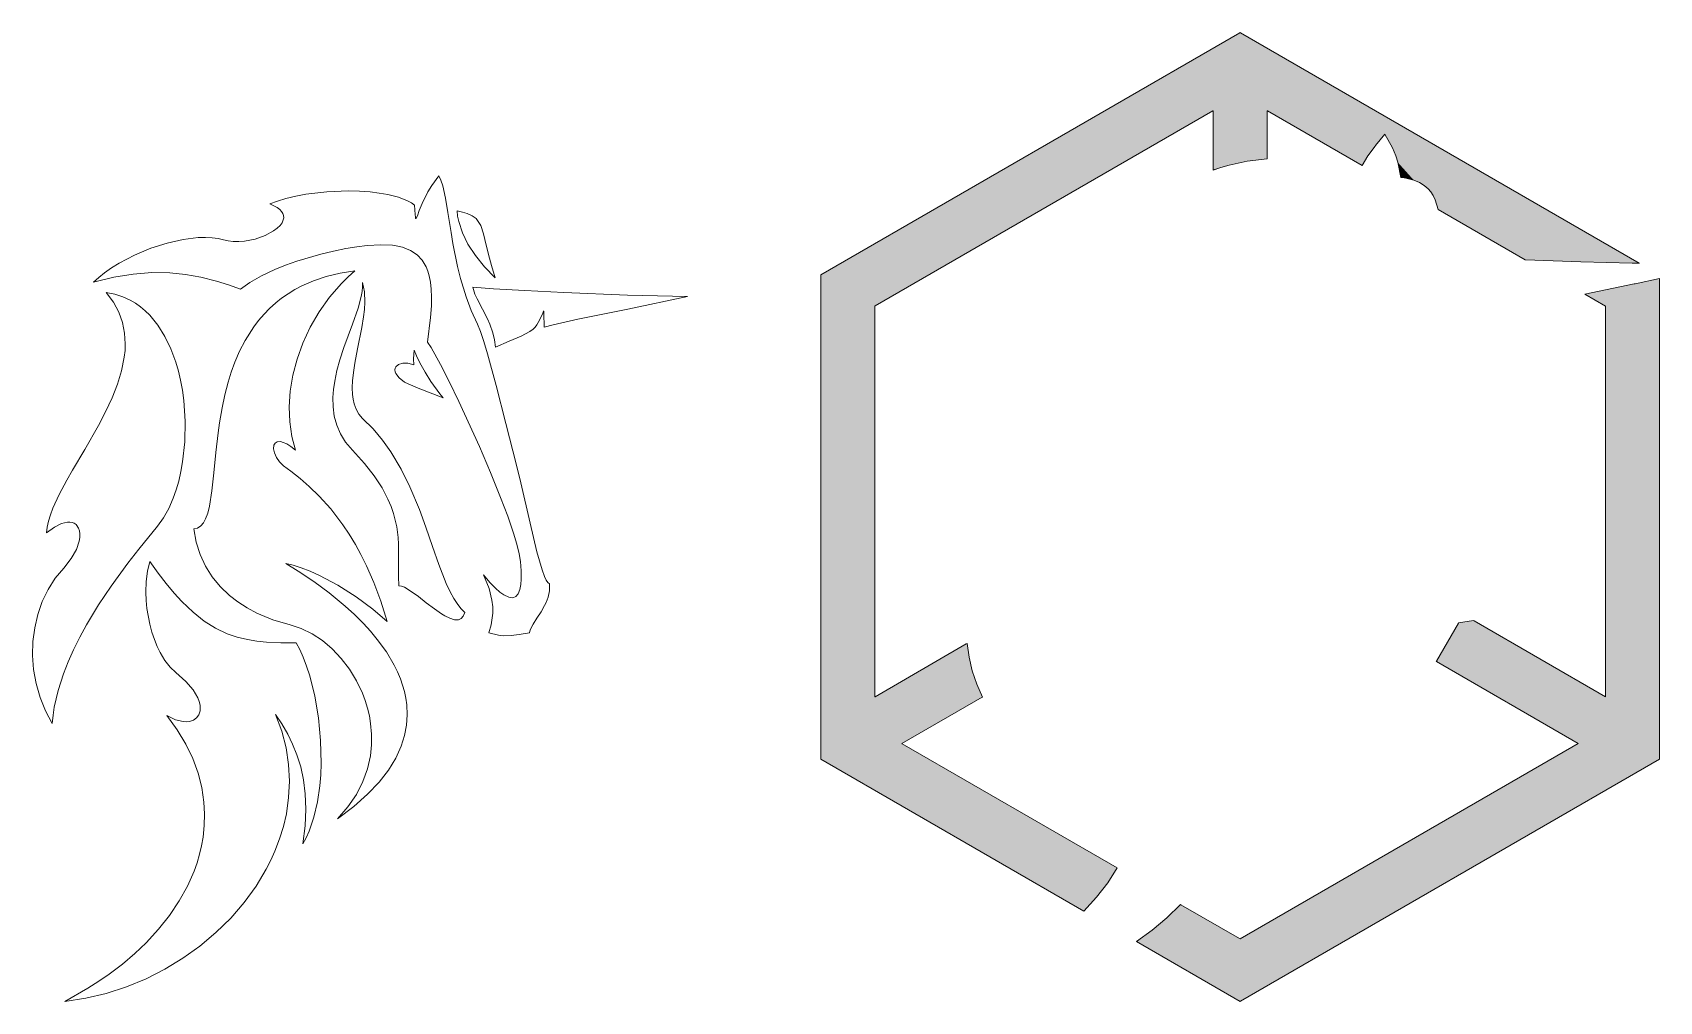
# Model space of a CAD drawing. Extents: x 1 to 137, y 0 to 81.
import ezdxf

# ---------------------------------------------------------------- set-up
doc = ezdxf.new("R2010")
doc.units = 0

msp = doc.modelspace()

# ---------------------------------------------------------------- linework, layer by layer
at = {"color": 7, "lineweight": 13, "ltscale": 0.032356}
msp.add_line((113.79425, 72.358406), (114.413422, 71.221878), dxfattribs=at)
at = {"color": 7, "lineweight": 13, "ltscale": 0.015546}
msp.add_line((134.422638, 61.589859), (135.044403, 61.581429), dxfattribs=at)
at = {"color": 7, "lineweight": 13}
for p, q in [((66.706589, 60.621765), (66.706589, 20.207321)), ((71.221642, 25.420761), (71.221642, 58.015045)), ((129.934006, 21.510529), (101.706589, 5.21344))]:
    msp.add_line(p, q, dxfattribs=at)
at = {"color": 7, "lineweight": 13, "ltscale": 0.105107}
msp.add_line((134.59462, 59.859406), (130.478241, 59.004227), dxfattribs=at)
at = {"color": 7, "lineweight": 13, "ltscale": 0.049459}
msp.add_line((130.478241, 59.004227), (132.191544, 58.015045), dxfattribs=at)
at = {"color": 7, "lineweight": 13, "ltscale": 0.031576}
msp.add_line((121.188614, 31.773331), (119.940193, 31.58165), dxfattribs=at)
at = {"color": 7, "lineweight": 13, "ltscale": 0.249625}
msp.add_line((93.059326, 4.992523), (101.706589, 0), dxfattribs=at)
at = {"color": 7, "lineweight": 13}
for points in [[(101.706589, 80.829071), (101.690712, 80.819901), (66.706589, 60.621765)], [(135.044403, 61.581429), (135.010513, 61.60099), (101.740479, 80.809509), (101.706589, 80.829071)], [(71.221642, 58.015045), (71.248734, 58.030685), (99.418716, 74.294609), (99.449059, 74.312134)], [(99.449059, 74.312134), (99.449059, 74.267921), (99.449059, 69.403107), (99.449059, 69.358902)], [(103.964012, 70.308151), (103.964012, 74.296127), (103.964012, 74.312225)], [(103.964012, 74.312225), (103.995834, 74.293854), (111.885582, 69.738708)], [(112.970245, 71.360397), (113.015945, 71.415749), (113.784676, 72.346809), (113.79425, 72.358406)], [(111.885582, 69.738708), (112.361549, 70.535942), (112.970245, 71.360397)], [(114.413422, 71.221878), (114.703346, 70.542091), (114.861404, 70.005981), (115.124313, 68.747803)], [(99.449059, 69.358902), (100.083832, 69.580879), (100.775269, 69.778923), (102.2994, 70.098473), (103.964012, 70.308151)], [(32.791679, 66.428535), (32.837662, 65.637901), (32.860306, 65.427383), (32.878113, 65.349022), (32.888298, 65.327377), (32.895668, 65.319206), (32.905617, 65.315842), (32.915337, 65.319168), (32.922249, 65.324654), (32.937218, 65.343269), (33.027138, 65.544441), (33.185684, 65.970329), (33.424408, 66.563469), (33.902229, 67.535416), (34.222931, 68.068489), (34.823036, 68.888855)], [(34.823036, 68.888855), (34.994461, 68.510216), (35.143166, 68.055756), (35.38105, 67.009834), (35.580574, 65.830307), (35.842369, 64.146332), (35.995499, 63.233421), (36.383232, 61.302406), (36.632278, 60.301216), (37.095383, 58.776962), (37.526283, 57.630135), (38.040375, 56.492645)], [(115.124313, 68.747803), (115.245316, 68.729813), (115.287766, 68.723495)], [(115.287766, 68.723495), (115.772034, 68.633156), (116.197258, 68.515961), (116.680573, 68.319519), (117.078552, 68.07914), (117.402405, 67.796982), (117.62149, 67.534599), (117.804131, 67.246536), (117.977745, 66.883873), (118.243027, 66.06823)], [(20.707405, 66.534393), (21.350479, 66.776321), (22.059563, 66.988663), (22.869408, 67.18058), (23.727249, 67.33815), (25.482811, 67.543892), (27.271294, 67.612785), (28.202034, 67.592117), (29.099564, 67.530769), (29.850647, 67.442535), (30.554466, 67.321762), (31.455193, 67.092735), (32.210625, 66.795448), (32.524765, 66.620781), (32.791679, 66.428535)], [(16.84375, 63.542397), (17.241302, 63.44928), (17.6567, 63.399391), (18.124825, 63.390686), (18.598755, 63.426056), (19.491898, 63.601707), (20.319344, 63.895218), (21.02401, 64.278076), (21.320518, 64.500923), (21.56144, 64.736015), (21.730324, 64.964813), (21.836632, 65.197754), (21.87188, 65.379578), (21.86235, 65.560417), (21.805733, 65.737144), (21.699173, 65.909935), (21.538849, 66.078033), (21.322121, 66.239143), (20.707405, 66.534393)], [(36.337074, 65.943573), (36.384369, 65.506889), (36.475357, 65.057503), (36.783768, 64.129814), (37.252907, 63.178993), (37.873383, 62.223495), (38.635803, 61.281799), (39.530769, 60.372375)], [(39.530769, 60.372375), (39.20388, 61.401077), (39.034988, 62.015686), (38.777046, 63.084572), (38.543884, 64.051163), (38.312935, 64.721397), (38.167061, 64.995979), (37.922165, 65.304573), (37.601418, 65.552528), (37.184914, 65.745399), (36.797722, 65.857246), (36.337074, 65.943573)], [(118.243027, 66.06823), (125.500549, 61.878098), (125.529831, 61.861198)], [(5.992874, 59.991974), (6.430115, 60.401009), (6.916306, 60.794952), (7.498199, 61.207031), (8.124313, 61.596542), (9.417732, 62.270264), (10.792191, 62.836487), (12.13868, 63.263763), (13.46402, 63.562447), (14.721275, 63.718086), (15.329178, 63.737701), (15.899841, 63.713211), (16.393517, 63.648735), (16.84375, 63.542397)], [(31.794945, 62.927322), (31.403358, 63.018692), (30.964867, 63.080704), (29.9646, 63.121391), (28.828957, 63.058914), (27.960724, 62.957306), (27.054367, 62.812012), (26.013611, 62.602577), (24.958084, 62.347725), (22.977188, 61.756485), (22.026794, 61.416031), (21.122704, 61.051033), (20.014656, 60.533157), (19.049873, 59.988335), (18.263168, 59.426102)], [(33.876755, 55.007629), (34.128632, 57.058975), (34.198814, 58.043617), (34.212936, 58.75251), (34.185982, 59.42939), (34.12204, 59.996964), (34.015205, 60.530624), (33.898376, 60.922066), (33.749763, 61.288185), (33.42823, 61.832161), (33.002502, 62.292664), (32.4617, 62.660706), (31.794945, 62.927322)], [(125.529831, 61.861198), (130.13385, 61.690407), (134.422638, 61.589859)], [(18.263168, 59.426102), (17.256111, 59.785728), (16.265587, 60.094154), (14.960556, 60.422821), (13.660835, 60.653473), (12.352684, 60.782127), (10.853798, 60.799988), (9.307259, 60.678032), (7.693474, 60.410583), (5.992874, 59.991974)], [(27.817001, 60.96479), (26.572769, 60.760376), (25.423668, 60.477913), (24.365685, 60.122307), (23.394783, 59.698456), (22.793907, 59.380394), (22.228752, 59.035622), (21.698128, 58.665604), (21.200851, 58.27179), (20.696342, 57.818047), (20.228348, 57.339729), (19.777557, 56.816795), (19.363052, 56.271286), (18.649551, 55.145325), (18.19355, 54.258926), (17.799232, 53.34404), (17.495529, 52.510803), (17.232475, 51.665039), (16.955704, 50.601074), (16.728424, 49.534241), (16.510109, 48.261307), (16.391769, 47.425629), (16.202904, 45.806549), (16.03421, 44.107895), (15.869324, 42.59108), (15.664093, 41.30986), (15.523682, 40.744156), (15.35289, 40.267929), (15.171143, 39.927643), (14.955879, 39.66925), (14.684586, 39.490341), (14.364563, 39.417389)], [(22.850372, 46.000244), (22.544746, 47.13356), (22.37159, 48.341141), (22.330421, 49.606888), (22.420738, 50.914749), (22.642036, 52.248657), (22.993828, 53.592514), (23.475616, 54.930267), (24.086891, 56.245842), (24.827164, 57.523148), (25.695946, 58.746124), (26.692719, 59.898697), (27.238953, 60.443558), (27.817001, 60.96479)], [(28.437248, 59.969429), (28.454193, 59.621376), (28.424644, 59.240334), (28.34832, 58.80204), (28.081985, 57.831947), (27.614174, 56.504631), (26.89846, 54.553375), (26.563187, 53.525681), (26.317574, 52.635208), (26.126465, 51.737686), (26.027893, 51.052963), (25.978409, 50.371338), (25.992256, 49.591507), (26.093353, 48.824814), (26.29335, 48.07608), (26.603859, 47.350128), (27.036507, 46.651779), (27.602921, 45.98584)], [(28.459312, 48.637375), (28.142441, 48.99733), (27.904709, 49.408478), (27.738487, 49.865829), (27.656174, 50.236191), (27.606567, 50.627625), (27.585938, 51.203232), (27.613731, 51.809937), (27.711128, 52.657501), (27.805199, 53.241074), (28.035889, 54.434845), (28.397087, 56.232567), (28.540047, 57.105598), (28.613953, 57.738091), (28.649696, 58.345207), (28.611992, 59.202553), (28.543617, 59.598518), (28.437248, 59.969429)], [(136.706589, 60.313278), (134.667114, 59.874985), (134.59462, 59.859406)], [(136.706589, 20.207321), (136.706589, 60.295082), (136.706589, 60.313278)], [(7.049774, 59.14222), (7.654121, 58.3265), (8.104622, 57.4888), (8.412628, 56.631798), (8.5895, 55.758179), (8.646591, 54.870621), (8.626495, 54.310013), (8.566818, 53.745667), (8.339806, 52.608337), (7.995476, 51.485733), (7.551735, 50.361206), (7.007973, 49.19632), (6.403, 48.040237), (5.256851, 46.036713), (4.243774, 44.318085), (3.769058, 43.487793), (3.128723, 42.286163), (2.608513, 41.145157), (2.405441, 40.600204), (2.246773, 40.073807), (2.137299, 39.567093), (2.081818, 39.081177)], [(11.339729, 39.648941), (11.835663, 40.332352), (12.27459, 41.116638), (12.655281, 41.989563), (12.897278, 42.680618), (13.106682, 43.408066), (13.289474, 44.198502), (13.435905, 45.017609), (13.615417, 46.686035), (13.648949, 48.402252), (13.532425, 50.124908), (13.415359, 50.983551), (13.258522, 51.827988), (13.07724, 52.59314), (12.860931, 53.337296), (12.452751, 54.445862), (11.956818, 55.477081), (11.371544, 56.414909), (10.695358, 57.243332), (10.314377, 57.61908), (9.909058, 57.959961), (9.497833, 58.251793), (9.063896, 58.507797), (8.435661, 58.795609), (7.76445, 59.008667), (7.049774, 59.14222)], [(37.65004, 59.591698), (39.37532, 59.454781), (42.006248, 59.297195), (45.242935, 59.135963), (50.577789, 58.924477), (55.588821, 58.800461)], [(39.554718, 54.587036), (39.466072, 55.204529), (39.323334, 55.781403), (39.069962, 56.49408), (38.873955, 56.937431), (38.455467, 57.760124), (38.01416, 58.606377), (37.834366, 59.007271), (37.65004, 59.591698)], [(55.588821, 58.800461), (50.586853, 57.766327), (46.414047, 56.916473), (44.361816, 56.454201), (43.615105, 56.254784)], [(43.615105, 56.254784), (43.569855, 57.415398), (43.569786, 57.562729), (43.567596, 57.597878), (43.565758, 57.605659), (43.564598, 57.607796), (43.563728, 57.608574), (43.562523, 57.608826), (43.561317, 57.608376), (43.558563, 57.605568), (43.544579, 57.575974), (43.490898, 57.430573), (43.231445, 56.845345), (42.997551, 56.434319)], [(132.191544, 58.015045), (132.191544, 58.000252), (132.191544, 25.420761)], [(38.040375, 56.492645), (38.287621, 55.899429), (38.568596, 55.065292), (38.881218, 54.017212), (39.593102, 51.386932), (40.406624, 48.224167), (41.305138, 44.744522)], [(42.997551, 56.434319), (42.863144, 56.256172), (42.692589, 56.091377), (42.413315, 55.887779), (41.699394, 55.512009), (40.698753, 55.086105), (39.554718, 54.587036)], [(32.741219, 53.097321), (32.697578, 53.619919), (32.746292, 54.334137)], [(32.746292, 54.334137), (32.941116, 53.851822), (33.220032, 53.289734), (33.669647, 52.495621), (34.163742, 51.7099), (34.893799, 50.690735), (35.180161, 50.363571)], [(41.63623, 36.715485), (41.531052, 37.352173), (41.332748, 38.144379), (41.051598, 39.07132), (40.566452, 40.478592), (39.976906, 42.038757), (39.127602, 44.135223), (38.200066, 46.298279), (36.487778, 50.046814), (35.681335, 51.709305), (34.954239, 53.137039), (34.168129, 54.55426), (33.876755, 55.007629)], [(31.963974, 51.676834), (31.495483, 52.02948), (31.234253, 52.372498), (31.174232, 52.534088), (31.157471, 52.685699), (31.181114, 52.824799), (31.242302, 52.948868), (31.465919, 53.141815), (31.805496, 53.244324), (32.238205, 53.236237), (32.741219, 53.097321)], [(35.180161, 50.363571), (33.084244, 51.172028), (32.263359, 51.517395), (31.963974, 51.676834)], [(36.975815, 32.45726), (36.675308, 32.761322), (36.393631, 33.1129), (36.06707, 33.610062), (35.761078, 34.170029), (35.434296, 34.871262), (34.815247, 36.460403), (34.292946, 37.965454), (33.739227, 39.571365), (33.194298, 41.051407), (32.407127, 42.926956), (31.669807, 44.404358), (30.809227, 45.84021), (30.110291, 46.82048), (29.329674, 47.756134), (28.459312, 48.637375)], [(21.859024, 44.687866), (21.517014, 45.017807), (21.260582, 45.384232), (21.094398, 45.756897), (21.023125, 46.105545), (21.051453, 46.399963), (21.154495, 46.582077), (21.332649, 46.688019), (21.588608, 46.700302), (21.831108, 46.638306), (22.11927, 46.507599), (22.460075, 46.296906), (22.850372, 46.000244)], [(27.602921, 45.98584), (28.612602, 44.88472), (29.430832, 43.840744), (30.077408, 42.84967), (30.572136, 41.907227), (30.827377, 41.303833), (31.0298, 40.718918), (31.299667, 39.599426), (31.414963, 38.711807), (31.45089, 38.139832), (31.460747, 37.035538), (31.441254, 35.452316), (31.47493, 34.681)], [(30.517471, 31.700226), (29.980896, 33.400558), (29.399208, 34.948608), (28.781479, 36.352036), (28.320641, 37.275009), (27.849258, 38.130142), (27.328079, 38.987152), (26.802719, 39.770752), (25.798843, 41.082062), (24.826111, 42.162338), (23.995758, 42.964523), (23.239204, 43.616806), (22.459175, 44.230133), (21.859024, 44.687866)], [(41.305138, 44.744522), (41.666817, 43.275009), (42.431915, 39.911697), (43.009567, 37.508926), (43.443069, 36.006638), (43.649261, 35.448883), (43.789345, 35.151443), (43.92421, 34.943787), (44.053284, 34.834747)], [(2.081818, 39.081177), (2.733505, 39.57074), (3.311775, 39.868332), (3.809593, 39.991562), (4.026131, 39.993271), (4.219917, 39.957993), (4.390068, 39.887924), (4.535706, 39.785263), (4.749931, 39.490952), (4.82634, 39.265213), (4.86277, 39.006348), (4.857323, 38.713348), (4.807549, 38.39389), (4.571365, 37.696793), (4.142303, 36.941223), (3.508202, 36.157562)], [(2.554955, 23.183746), (2.617172, 23.87027), (2.71933, 24.561081), (3.033836, 25.950485), (3.47924, 27.341782), (3.871384, 28.341843), (4.314507, 29.333771), (4.84063, 30.388885), (5.408455, 31.425323), (6.411896, 33.080917), (7.463516, 34.651154), (8.870453, 36.574921), (9.768364, 37.726761), (11.339729, 39.648941)], [(14.364563, 39.417389), (14.562294, 38.31926), (14.88755, 37.287003), (15.334961, 36.323029), (15.899139, 35.429749), (16.574722, 34.609558), (17.356323, 33.864868), (18.054321, 33.325089), (18.813988, 32.836395), (19.632553, 32.40004), (20.283478, 32.107834), (20.964828, 31.846283), (22.414154, 31.417191)], [(10.692947, 36.715485), (10.499115, 35.891251), (10.387878, 35.026642), (10.354927, 34.136597), (10.37899, 33.461349), (10.442848, 32.786469), (10.68264, 31.462967), (10.860184, 30.809677), (11.071999, 30.183533), (11.302185, 29.622269), (11.559616, 29.097214), (11.953873, 28.44664), (12.391899, 27.889923), (12.869385, 27.441986)], [(22.923584, 29.925964), (21.628548, 29.92572), (20.433624, 29.981247), (19.624893, 30.063797), (18.855118, 30.187775), (17.980301, 30.397034), (17.143585, 30.681396), (16.17659, 31.134155), (15.234665, 31.722946), (14.301559, 32.462936), (13.361023, 33.369324), (12.72184, 34.073547), (12.067307, 34.862976), (11.392616, 35.742126), (10.692947, 36.715485)], [(38.560829, 35.579956), (39.08654, 34.963959), (39.556519, 34.476059), (39.922752, 34.149826), (40.249847, 33.911469), (40.652824, 33.714371), (40.9832, 33.674988), (41.245407, 33.780228), (41.443909, 34.016998), (41.58313, 34.372192), (41.659813, 34.76973), (41.697517, 35.239105), (41.693497, 35.934433), (41.63623, 36.715485)], [(3.508202, 36.157562), (2.803085, 35.303879), (2.206322, 34.365128), (1.719551, 33.354446), (1.344383, 32.284927), (1.082436, 31.169678), (0.935326, 30.02182), (0.904671, 28.854446), (0.992104, 27.680679), (1.199226, 26.513611), (1.527664, 25.366364), (1.979034, 24.252045), (2.554955, 23.183746)], [(26.357002, 15.235031), (27.712631, 16.258362), (28.867111, 17.279007), (29.830765, 18.295059), (30.613884, 19.304581), (31.226776, 20.305603), (31.679756, 21.296204), (31.959236, 22.177231), (32.125038, 23.046829), (32.184692, 23.90358), (32.145706, 24.746078), (32.068619, 25.299133), (31.953262, 25.844788), (31.616631, 26.912292), (31.373863, 27.490631), (31.095139, 28.057724), (30.442055, 29.155899), (29.681801, 30.202194), (29.118835, 30.878555), (28.525551, 31.527634), (27.773972, 32.27829), (27.002373, 32.983902), (25.66433, 34.087524), (24.377174, 35.036377), (23.089691, 35.894394), (22.048279, 36.52623)], [(22.048279, 36.52623), (22.671867, 36.385864), (23.340294, 36.176529), (24.085045, 35.888092), (24.857368, 35.539078), (26.395317, 34.718475), (27.908279, 33.763367), (29.310806, 32.736404), (30.517471, 31.700226)], [(38.986656, 30.753952), (39.176422, 31.428635), (39.252899, 31.796951), (39.319214, 32.404297), (39.314735, 32.913254), (39.249512, 33.477127), (39.009659, 34.443771), (38.560829, 35.579956)], [(31.47493, 34.681), (31.68956, 34.65242), (31.947472, 34.549484), (32.514473, 34.205551), (33.109489, 33.769577), (33.772995, 33.256058), (34.451805, 32.741913), (35.041962, 32.33493), (35.324944, 32.163513), (35.726326, 31.961929), (36.12043, 31.837814), (36.459763, 31.835114), (36.682182, 31.935181), (36.856232, 32.138611), (36.975815, 32.45726)], [(44.053284, 34.834747), (44.048294, 34.257248), (43.934563, 33.717789), (43.775948, 33.293945), (43.646523, 33.024155), (43.352173, 32.512924), (43.004082, 31.978699), (42.690002, 31.482239), (42.453773, 30.989136), (42.393257, 30.753952)], [(22.414154, 31.417191), (23.336021, 31.116531), (24.235107, 30.673798), (25.098732, 30.10112), (25.914185, 29.41066), (26.668785, 28.614517), (27.349831, 27.724838), (27.944641, 26.753754), (28.440514, 25.713394), (28.672417, 25.09877), (28.866295, 24.468048), (29.018341, 23.830841), (29.128754, 23.182175), (29.207596, 22.29805), (29.202232, 21.402252), (29.1073, 20.499908), (28.867622, 19.415665), (28.482002, 18.338211), (27.9412, 17.276398), (27.235947, 16.239059), (26.357002, 15.235031)], [(119.940193, 31.58165), (119.923569, 31.552841), (118.094406, 28.384567), (118.077774, 28.355774)], [(132.191544, 25.420761), (121.232803, 31.747818), (121.188614, 31.773331)], [(23.467697, 13.153229), (23.740387, 13.660614), (23.984077, 14.201401), (24.387482, 15.371582), (24.683891, 16.640503), (24.879311, 17.984848), (24.956429, 18.911469), (24.993095, 19.85437), (24.952171, 21.761383), (24.770721, 23.65065), (24.462944, 25.466949), (24.043037, 27.155075), (23.782944, 27.970093), (23.497986, 28.726776), (23.219429, 29.356674), (22.923584, 29.925964)], [(42.393257, 30.753952), (41.531349, 30.602814), (40.868607, 30.522644), (40.189102, 30.512512), (39.800873, 30.558838), (38.986656, 30.753952)], [(78.909767, 29.859528), (78.848076, 29.823914), (71.230309, 25.425766), (71.221642, 25.420761)], [(80.207893, 25.395386), (79.720825, 26.467834), (79.342735, 27.576385), (79.072685, 28.710464), (78.909767, 29.859528)], [(12.869385, 27.441986), (13.702759, 26.703461), (14.304512, 25.996063), (14.691696, 25.336868), (14.812325, 25.023849), (14.883553, 24.730179), (14.907578, 24.469894), (14.890625, 24.231339), (14.789406, 23.911926), (14.603485, 23.655624), (14.340065, 23.469635), (14.00634, 23.36113), (13.748352, 23.335419), (13.464455, 23.349472), (12.827438, 23.505463), (12.112358, 23.846146)], [(118.077774, 28.355774), (118.088821, 28.349396), (129.920883, 21.518112), (129.934006, 21.510529)], [(73.479164, 21.510529), (80.180862, 25.379776), (80.207893, 25.395386)], [(3.595863, 0), (5.343086, 0.260544), (7.063156, 0.667786), (8.745392, 1.213715), (10.379089, 1.890289), (11.953575, 2.689499), (13.458145, 3.603333), (14.882126, 4.623749), (16.214828, 5.742767), (17.445549, 6.952332), (18.563622, 8.244431), (19.558342, 9.611053), (20.419022, 11.044174), (20.795761, 11.783173), (21.134979, 12.535782), (21.526611, 13.558701), (21.845993, 14.601685), (22.089981, 15.662338), (22.284088, 17.009399), (22.349251, 18.375702), (22.279266, 19.756638), (22.067963, 21.147568), (21.709145, 22.543823), (21.196632, 23.940765)], [(12.112358, 23.846146), (12.973579, 22.667877), (13.693001, 21.474747), (14.273659, 20.270111), (14.71862, 19.057358), (15.030914, 17.83989), (15.2136, 16.621063), (15.268478, 15.647293), (15.243912, 14.676559), (15.141457, 13.710587), (15.014549, 12.990723), (14.845413, 12.275238), (14.634422, 11.56395), (14.382423, 10.858521), (13.82798, 9.606598), (13.146805, 8.380219), (12.342751, 7.183655), (11.41964, 6.021149), (10.381317, 4.896973), (9.430801, 3.992508), (8.405174, 3.120087), (7.306641, 2.28215), (6.436241, 1.677826), (5.527016, 1.095337), (3.595863, 0)], [(21.196632, 23.940765), (21.719063, 23.146118), (22.20929, 22.29834), (22.617538, 21.468918), (22.97715, 20.579605), (23.290268, 19.57608), (23.526749, 18.490219), (23.674644, 17.313538), (23.722054, 16.037476), (23.657051, 14.653549), (23.467697, 13.153229)], [(91.447166, 11.136719), (91.428886, 11.147263), (73.497437, 21.499985), (73.479164, 21.510529)], [(66.706589, 20.207321), (66.71656, 20.201569), (88.67157, 7.525787)], [(101.706589, 0), (101.722473, 0.009171), (136.706589, 20.207321)], [(88.67157, 7.525787), (89.72847, 8.691711), (90.65538, 9.897171), (91.447166, 11.136719)], [(96.729439, 8.087006), (95.584114, 6.977066), (94.358192, 5.943817), (93.059326, 4.992523)], [(101.706589, 5.21344), (101.656189, 5.242538), (96.768234, 8.064606), (96.729439, 8.087006)]]:
    msp.add_lwpolyline(points, dxfattribs=at)
at = {"color": 143, "lineweight": 5}
for points in [[(101.690712, 80.819901), (66.706589, 60.621765), (71.221642, 58.015045), (66.794777, 20.156403)], [(101.690712, 80.819901), (71.221642, 58.015045), (99.418365, 74.294411), (71.248405, 58.030502)], [(101.690712, 80.819901), (99.418365, 74.294411), (100.775269, 69.778923), (99.449059, 74.312134)], [(101.690712, 80.819901), (100.775269, 69.778923), (101.706589, 80.829071), (102.2994, 70.098473)], [(101.706589, 80.829071), (102.2994, 70.098473), (101.740479, 80.809509), (103.964012, 74.312225)], [(135.010513, 61.60099), (101.740479, 80.809509), (114.413422, 71.221878), (113.79425, 72.358406)], [(101.740479, 80.809509), (103.964012, 74.312225), (113.79425, 72.358406), (103.995834, 74.293854)], [(100.775269, 69.778923), (99.449059, 74.312134), (99.449059, 69.403107), (99.449059, 74.267921)], [(103.964012, 74.312225), (102.2994, 70.098473), (103.964012, 74.296127), (103.964012, 70.308151)], [(113.79425, 72.358406), (103.995834, 74.293854), (113.733154, 72.284409), (112.970245, 71.360397)], [(112.361549, 70.535942), (112.970245, 71.360397), (111.885582, 69.738708), (103.995834, 74.293854)], [(113.733154, 72.284409), (112.970245, 71.360397), (113.031342, 71.434395)], [(135.010513, 61.60099), (114.413422, 71.221878), (114.861404, 70.005981), (114.703346, 70.542091)], [(100.775269, 69.778923), (99.449059, 69.403107), (99.449059, 69.358902)], [(135.010513, 61.60099), (114.861404, 70.005981), (116.889526, 68.204689), (116.197258, 68.515961)], [(114.861404, 70.005981), (115.124313, 68.747803), (115.287766, 68.723495), (115.245316, 68.729813)], [(114.861404, 70.005981), (115.287766, 68.723495), (116.197258, 68.515961)], [(135.010513, 61.60099), (116.889526, 68.204689), (117.664993, 67.472778), (117.328865, 67.870277)], [(135.010513, 61.60099), (117.664993, 67.472778), (118.033295, 66.742966), (117.90406, 67.050797)], [(135.010513, 61.60099), (118.033295, 66.742966), (125.500549, 61.878098), (118.243027, 66.06823)], [(135.010513, 61.60099), (125.500549, 61.878098), (130.13385, 61.690407), (125.529831, 61.861198)], [(135.010513, 61.60099), (130.13385, 61.690407), (135.044403, 61.581429), (134.422638, 61.589859)], [(66.794777, 20.156403), (66.706589, 60.621765), (66.706589, 20.207321)], [(136.706589, 20.207321), (134.59462, 59.859406), (132.191544, 58.015045), (130.478241, 59.004227)], [(136.706589, 60.313278), (134.667114, 59.874985), (136.706589, 20.207321), (134.59462, 59.859406)], [(136.706589, 60.313278), (136.706589, 20.207321), (136.706589, 60.295082)], [(71.221642, 58.015045), (66.794777, 20.156403), (71.221642, 25.420761), (73.479164, 21.510529)], [(136.706589, 20.207321), (132.191544, 58.015045), (132.191544, 25.420761), (132.191544, 58.000252)], [(118.094406, 28.384567), (118.077774, 28.355774), (119.923569, 31.552841), (118.17289, 28.300858)], [(129.920654, 21.51825), (119.940193, 31.58165), (118.17289, 28.300858), (119.923569, 31.552841)], [(129.920654, 21.51825), (121.232803, 31.747818), (119.940193, 31.58165), (121.188614, 31.773331)], [(129.920654, 21.51825), (129.934006, 21.510529), (121.232803, 31.747818), (132.191544, 25.420761)], [(71.221642, 25.420761), (73.479164, 21.510529), (71.299477, 25.465698), (78.849861, 29.824936)], [(78.909767, 29.859528), (78.849861, 29.824936), (79.150749, 28.330261), (73.479164, 21.510529)], [(79.150749, 28.330261), (73.479164, 21.510529), (79.582733, 26.833862), (80.180862, 25.379776)], [(79.582733, 26.833862), (80.180862, 25.379776), (80.207893, 25.395386)], [(136.706589, 20.207321), (132.191544, 25.420761), (101.722473, 0.009171), (129.934006, 21.510529)], [(73.479164, 21.510529), (66.794777, 20.156403), (73.499046, 21.499054), (88.67157, 7.525787)], [(91.430435, 11.146378), (73.499046, 21.499054), (89.72847, 8.691711), (88.67157, 7.525787)], [(101.706589, 5.21344), (101.722473, 0.009171), (129.934006, 21.510529)], [(91.430435, 11.146378), (89.72847, 8.691711), (91.447166, 11.136719), (90.65538, 9.897171)], [(101.706589, 0), (96.729439, 8.087006), (94.358192, 5.943817), (95.584114, 6.977066)], [(101.706589, 0), (101.66217, 5.23909), (96.729439, 8.087006), (96.773857, 8.061356)], [(101.706589, 0), (94.358192, 5.943817), (93.059326, 4.992523)], [(101.706589, 5.21344), (101.66217, 5.23909), (101.722473, 0.009171), (101.706589, 0)]]:
    msp.add_solid(points, dxfattribs=at)

doc.saveas('drawing.dxf')
